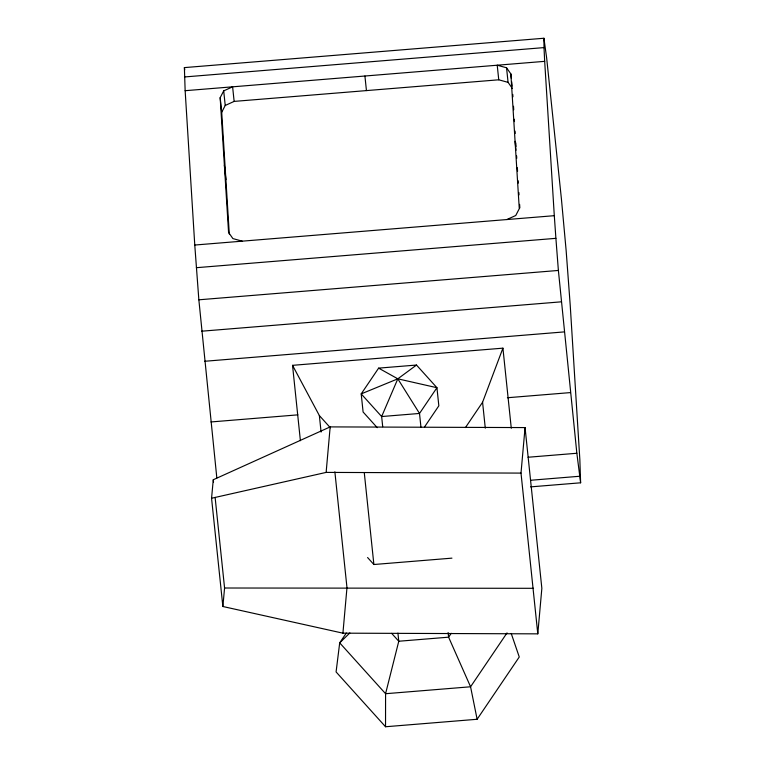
<?xml version="1.0" encoding="UTF-8"?>
<svg xmlns="http://www.w3.org/2000/svg" width="765" height="765" viewBox="0 0 765 765"><rect width="100%" height="100%" fill="white"/><g stroke="black" fill="none" stroke-linecap="round" stroke-linejoin="round"><path stroke-width="1.15" d="M511.221 633.458L519.263 656.992L477.121 719.272L385.531 726.75L385.579 693.712L398.775 641.242L397.924 633.104M211.561 498.245L326.129 472.407L330.174 426.899L525.058 427.578L541.85 588.333L537.795 633.85L342.921 633.171L222.864 606.502L211.561 498.245L213.272 479.751L330.174 426.899M342.921 633.171L346.975 587.654L334.869 471.814M537.795 633.85L521.003 473.095L525.058 427.578M222.864 606.502L224.575 588.008L215.118 497.403M465.445 427.568L482.572 402.256L502.921 348.161L292.536 365.335L300.396 440.707M242.228 241.157L232.904 238.594L228.572 232.445L220.177 97.671L223.696 90.882L232.608 86.818L234.138 101.401L225.226 105.465L221.707 112.254L229.29 234.023M424.632 426.803L438.833 405.823L436.939 387.712L416.495 365.048L378.627 368.137L361.204 393.889L363.098 412L377.25 427.683M346.325 633.047L339.698 642.849L336.084 671.938L385.531 726.75M451.226 633.305L448.606 637.178L398.775 641.242L391.651 633.353M507.032 632.894L470.571 686.779L477.121 719.272M349.863 632.923L339.698 642.849L385.579 693.712L470.571 686.779L448.606 637.178L448.118 632.531M416.495 365.048L397.819 378.828L361.204 393.889L381.649 416.543L382.71 426.727M506.841 219.555L515.753 215.501L519.272 208.702L510.877 73.937L506.545 67.779L497.221 65.216L185.149 90.7L194.769 245.039L198.852 299.803L216.83 477.953M185.149 90.7L184.384 67.607L543.915 38.25L546.64 57.882L561.424 199.024L566.148 250.604L570.231 305.369L579.851 459.708L580.616 482.801L530.614 486.875M184.48 76.959L544.011 47.602L543.915 38.25M544.011 47.602L544.68 61.343L497.221 65.216L498.751 79.799L508.075 82.362L512.407 88.52M234.138 101.401L498.751 79.799M194.769 245.039L554.3 215.682L544.68 61.343M196.376 267.693L555.897 238.336L554.3 215.682M198.852 299.803L558.383 270.447L576.848 453.263L580.616 482.801M201.616 331.207L561.147 301.84M204.609 361.281L564.14 331.914M210.968 421.955L297.872 414.85M507.396 397.743L570.499 392.588M528.041 457.25L576.848 453.263M530.594 480.267L579.401 476.279M367.592 557.532L373.884 564.513L451.943 558.144M224.575 588.008L533.53 588.304M326.129 472.407L521.003 473.095M378.627 368.137L397.819 378.828L436.939 387.712L419.516 413.454L420.932 427.042M292.536 365.335L319.359 415.567L330.375 427.778M184.384 67.607L184.757 69.854M510.877 73.937L511.345 78.422M511.699 81.788L512.168 86.273M515.075 141.315L516.012 150.294M506.545 67.779L508.075 82.362M502.921 348.161L511.278 428.247M482.572 402.256L485.287 428.161M364.915 76.012L366.445 90.595M364.274 472.646L373.884 564.513M319.359 415.567L321.09 432.053M223.696 90.882L225.226 105.465M220.177 97.671L221.707 112.254M224.374 165.058L225.905 179.641M213.272 479.751L213.521 482.103M555.897 238.336L558.383 270.447M512.77 94.43L512.923 96.792M513.506 106.249L513.726 109.797M514.319 119.254L514.462 121.616M515.055 131.073L515.199 133.445M515.792 142.902L516.012 146.45M516.605 155.907L516.748 158.269M517.341 167.726L517.561 171.274M518.144 180.731L518.297 183.093M518.88 192.551L519.033 194.912M519.617 204.37L519.846 207.917M397.819 378.828L381.649 416.543L419.516 413.454L397.819 378.828"/></g></svg>
